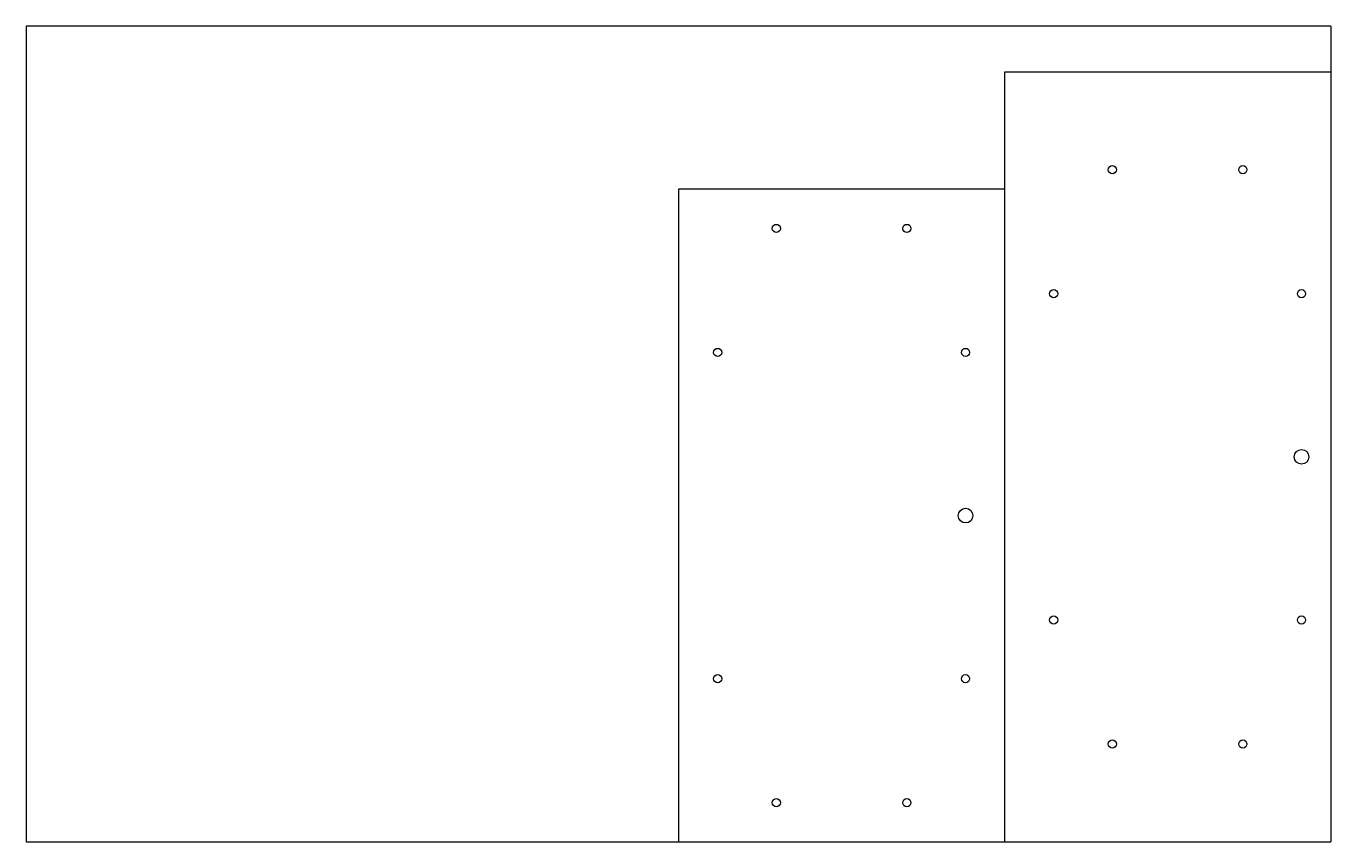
# Model space of a CAD drawing. Header units: millimetres. Extents: x -400 to 400, y 1830 to 2330.
import ezdxf

# ---------------------------------------------------------------- set-up
doc = ezdxf.new("R2010")
doc.units = ezdxf.units.MM

msp = doc.modelspace()

# ---------------------------------------------------------------- linework, layer by layer
at = {"color": 7, "linetype": 'Continuous', "lineweight": 25}
for p, q in [((-400, 2330), (-400, 1830)), ((400, 2330), (-400, 2330)), ((400, 2330), (400, 1830)), ((200, 1830), (200, 2302)), ((200, 2302), (400, 2302)), ((0, 2230), (0, 1830)), ((200, 2230), (0, 2230)), ((-400, 1830), (400, 1830))]:
    msp.add_line(p, q, dxfattribs=at)
for centre, radius in [((266, 2242), 2.5), ((346, 2242), 2.5), ((60, 2206), 2.5), ((140, 2206), 2.5), ((230, 2166), 2.5), ((382, 2166), 2.5), ((24, 2130), 2.5), ((176, 2130), 2.5), ((382, 2066), 4.5), ((176, 2030), 4.5), ((230, 1966), 2.5), ((382, 1966), 2.5), ((24, 1930), 2.5), ((176, 1930), 2.5), ((266, 1890), 2.5), ((346, 1890), 2.5), ((60, 1854), 2.5), ((140, 1854), 2.5)]:
    msp.add_circle(centre, radius, dxfattribs=at)

doc.saveas('drawing.dxf')
